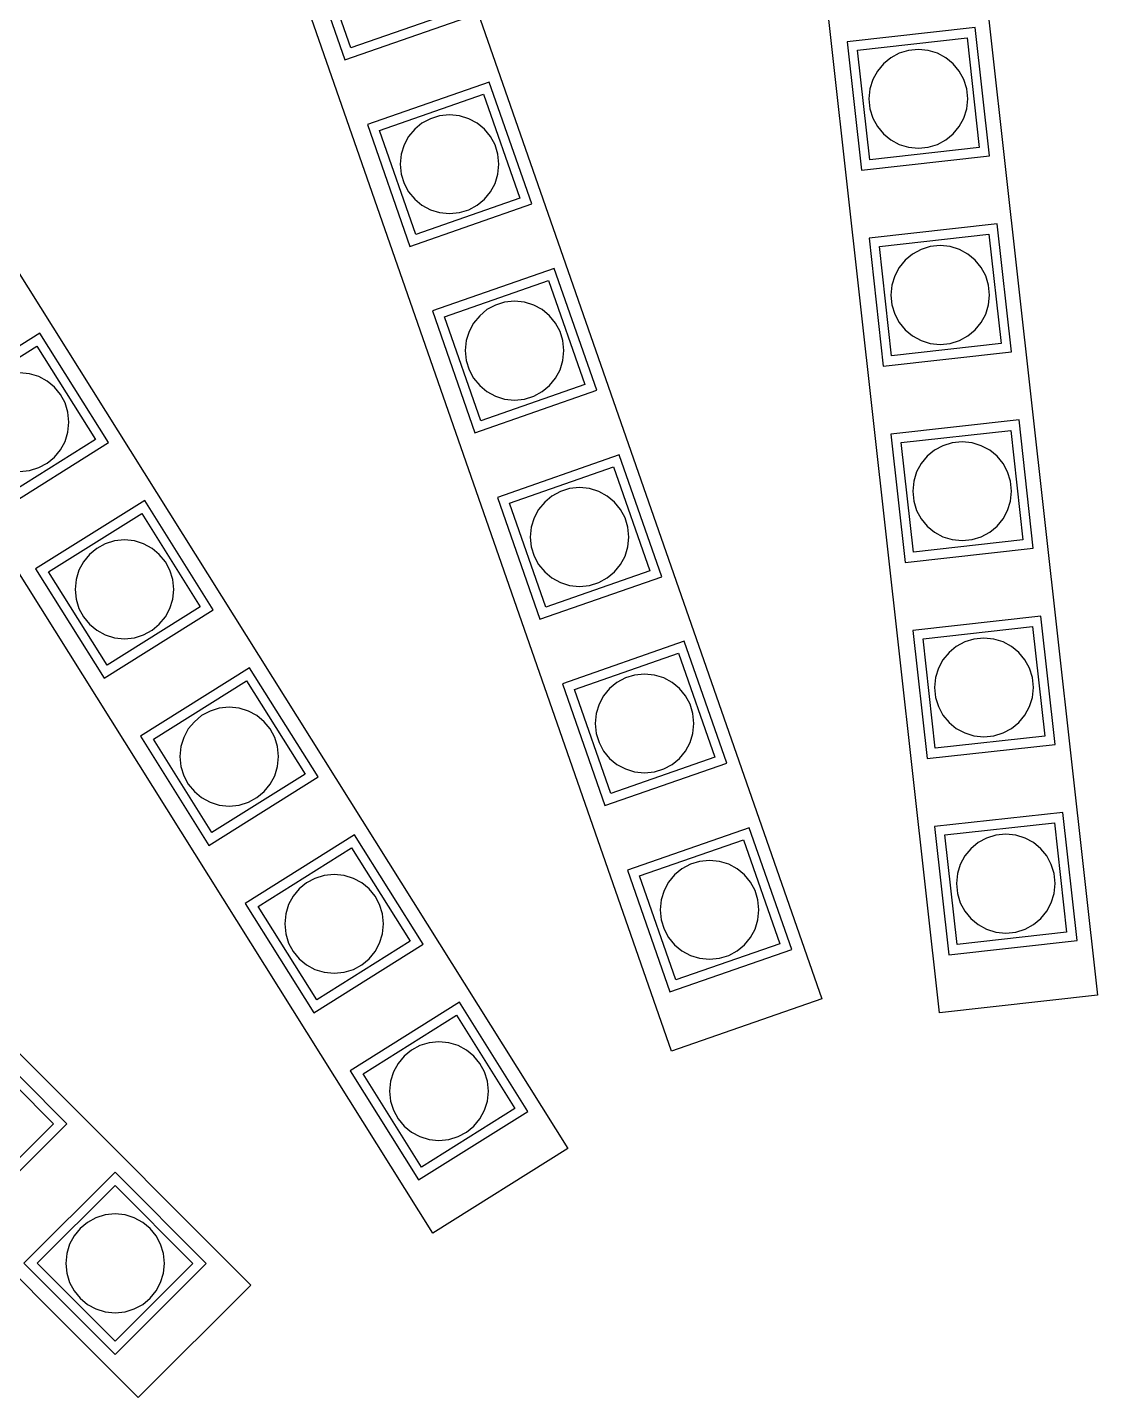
# Model space of a CAD drawing. Extents: x -1323 to 1705, y -706 to 926.
# Drawn here: x -513.1 to -399.2, y -37.6 to 108.1 of the extents above; entities that cross this region are included whole.
import ezdxf

# ---------------------------------------------------------------- set-up
doc = ezdxf.new("R2010")
doc.units = 0
doc.layers.add('CAMADA_1', color=7, linetype='CONTINUOUS')

msp = doc.modelspace()

# ---------------------------------------------------------------- linework, layer by layer
at = {"layer": 'CAMADA_1'}
for points in [[(-438.822, 257.269), (-438.4897, 254.2875), (-432.5266, 254.952), (-432.8589, 257.9335), (-427.4229, 258.5393), (-399.1899, 5.1913), (-416.0248, 3.3152), (-444.2579, 256.6632), (-438.822, 257.269)], [(-523.3188, 241.7298), (-522.3309, 238.8971), (-516.6656, 240.8729), (-517.6534, 243.7055), (-512.4889, 245.5067), (-428.5453, 4.8081), (-444.5398, -0.77), (-528.4834, 239.9286), (-523.3188, 241.7298)], [(-600.7089, 198.7435), (-599.115, 196.2019), (-594.0319, 199.3897), (-595.6258, 201.9313), (-590.9921, 204.8373), (-455.5539, -11.1229), (-469.9044, -20.1228), (-605.3426, 195.8374), (-600.7089, 198.7435)], [(-677.5372, 146.6288), (-675.4173, 144.506), (-671.1718, 148.7458), (-673.2917, 150.8685), (-669.4215, 154.7334), (-489.2909, -25.642), (-501.2769, -37.6117), (-681.4074, 142.7637), (-677.5372, 146.6288)], [(-470.832, 122.1559), (-483.7867, 117.638), (-479.2688, 104.6832), (-466.314, 109.2012), (-470.832, 122.1559)], [(-467.5875, 109.8161), (-478.6538, 105.9567), (-482.5132, 117.0231), (-471.4469, 120.8824), (-467.5875, 109.8161)], [(-412.202, 108.1256), (-425.8376, 106.6061), (-424.3181, 92.9705), (-410.6825, 94.4901), (-412.202, 108.1256)], [(-413.0851, 107.021), (-411.7871, 95.3732), (-423.435, 94.0751), (-424.733, 105.723), (-413.0851, 107.021)], [(-413.0049, 100.5481), (-413.1117, 101.6072), (-413.4179, 102.5936), (-413.9024, 103.4863), (-414.5441, 104.264), (-415.3218, 104.9057), (-416.2145, 105.3902), (-417.2009, 105.6964), (-418.26, 105.8032), (-419.3191, 105.6964), (-420.3055, 105.3902), (-421.1982, 104.9057), (-421.976, 104.264), (-422.6177, 103.4863), (-423.1022, 102.5936), (-423.4084, 101.6072), (-423.5152, 100.5481), (-423.4084, 99.489), (-423.1022, 98.5025), (-422.6177, 97.6099), (-421.976, 96.8321), (-421.1982, 96.1904), (-420.3056, 95.7059), (-419.3191, 95.3997), (-418.26, 95.2929), (-417.2009, 95.3997), (-416.2145, 95.7059), (-415.3218, 96.1904), (-414.5441, 96.8321), (-413.9024, 97.6098), (-413.4179, 98.5025), (-413.1117, 99.4889), (-413.0049, 100.548)], [(-463.9167, 102.3272), (-476.8715, 97.8092), (-472.3535, 84.8545), (-459.3987, 89.3724), (-463.9167, 102.3272)], [(-464.5316, 101.0537), (-460.6722, 89.9874), (-471.7386, 86.128), (-475.598, 97.1943), (-464.5316, 101.0537)], [(-462.88, 93.5908), (-462.9868, 94.6499), (-463.293, 95.6364), (-463.7775, 96.529), (-464.4192, 97.3068), (-465.1969, 97.9485), (-466.0896, 98.433), (-467.076, 98.7392), (-468.1351, 98.846), (-469.1942, 98.7392), (-470.1806, 98.433), (-471.0733, 97.9485), (-471.851, 97.3068), (-472.4927, 96.5291), (-472.9772, 95.6364), (-473.2834, 94.65), (-473.3902, 93.5909), (-473.2834, 92.5318), (-472.9772, 91.5453), (-472.4927, 90.6527), (-471.851, 89.8749), (-471.0733, 89.2332), (-470.1806, 88.7487), (-469.1942, 88.4425), (-468.1351, 88.3357), (-467.076, 88.4425), (-466.0896, 88.7487), (-465.1969, 89.2332), (-464.4192, 89.8749), (-463.7775, 90.6526), (-463.293, 91.5453), (-462.9868, 92.5317), (-462.88, 93.5908)], [(-409.8761, 87.2548), (-423.5118, 85.7353), (-421.9922, 72.0997), (-408.3566, 73.6193), (-409.8761, 87.2548)], [(-410.7592, 86.1502), (-409.4612, 74.5024), (-421.1091, 73.2043), (-422.4072, 84.8522), (-410.7592, 86.1502)], [(-410.6791, 79.6772), (-410.7859, 80.7363), (-411.0921, 81.7228), (-411.5766, 82.6154), (-412.2183, 83.3932), (-412.996, 84.0349), (-413.8887, 84.5194), (-414.8751, 84.8256), (-415.9342, 84.9324), (-416.9933, 84.8256), (-417.9797, 84.5194), (-418.8724, 84.0349), (-419.6501, 83.3932), (-420.2918, 82.6155), (-420.7763, 81.7228), (-421.0825, 80.7364), (-421.1893, 79.6773), (-421.0825, 78.6182), (-420.7763, 77.6317), (-420.2918, 76.7391), (-419.6501, 75.9613), (-418.8724, 75.3196), (-417.9797, 74.8351), (-416.9933, 74.5289), (-415.9342, 74.4221), (-414.8751, 74.5289), (-413.8887, 74.8351), (-412.996, 75.3196), (-412.2183, 75.9613), (-411.5766, 76.739), (-411.0921, 77.6317), (-410.7859, 78.6181), (-410.6791, 79.6772)], [(-457.0014, 82.4984), (-469.9562, 77.9805), (-465.4382, 65.0257), (-452.4834, 69.5437), (-457.0014, 82.4984)], [(-457.6163, 81.2249), (-453.757, 70.1586), (-464.8233, 66.2992), (-468.6827, 77.3655), (-457.6163, 81.2249)], [(-455.9647, 73.7621), (-456.0715, 74.8212), (-456.3777, 75.8076), (-456.8622, 76.7003), (-457.5039, 77.478), (-458.2816, 78.1197), (-459.1743, 78.6042), (-460.1607, 78.9104), (-461.2198, 79.0172), (-462.2789, 78.9104), (-463.2653, 78.6042), (-464.158, 78.1197), (-464.9357, 77.478), (-465.5774, 76.7003), (-466.0619, 75.8076), (-466.3681, 74.8212), (-466.4749, 73.7621), (-466.3682, 72.703), (-466.062, 71.7166), (-465.5775, 70.8239), (-464.9358, 70.0462), (-464.158, 69.4045), (-463.2654, 68.92), (-462.2789, 68.6138), (-461.2198, 68.507), (-460.1607, 68.6138), (-459.1743, 68.92), (-458.2816, 69.4045), (-457.5039, 70.0462), (-456.8622, 70.8239), (-456.3777, 71.7165), (-456.0715, 72.703), (-455.9647, 73.7621)], [(-511.7268, 75.6123), (-523.3501, 68.3229), (-516.0606, 56.6995), (-504.4372, 63.9891), (-511.7268, 75.6123)], [(-512.0426, 74.2339), (-505.8157, 64.305), (-515.7447, 58.0779), (-521.9716, 68.007), (-512.0426, 74.2339)], [(-407.5503, 66.384), (-421.1859, 64.8645), (-419.6664, 51.2289), (-406.0308, 52.7485), (-407.5503, 66.384)], [(-408.4334, 65.2794), (-407.1354, 53.6316), (-418.7833, 52.3335), (-420.0814, 63.9814), (-408.4334, 65.2794)], [(-408.3532, 58.8064), (-408.46, 59.8655), (-408.7662, 60.852), (-409.2507, 61.7446), (-409.8924, 62.5224), (-410.6701, 63.1641), (-411.5628, 63.6486), (-412.5492, 63.9548), (-413.6083, 64.0616), (-414.6674, 63.9548), (-415.6539, 63.6486), (-416.5465, 63.1641), (-417.3243, 62.5224), (-417.966, 61.7447), (-418.4505, 60.852), (-418.7567, 59.8656), (-418.8635, 58.8065), (-418.7567, 57.7474), (-418.4505, 56.7609), (-417.966, 55.8683), (-417.3243, 55.0905), (-416.5466, 54.4488), (-415.6539, 53.9643), (-414.6675, 53.6581), (-413.6084, 53.5513), (-412.5493, 53.6581), (-411.5628, 53.9643), (-410.6702, 54.4488), (-409.8924, 55.0905), (-409.2507, 55.8682), (-408.7662, 56.7609), (-408.46, 57.7473), (-408.3532, 58.8064)], [(-450.0862, 62.6698), (-463.0409, 58.1517), (-458.523, 45.197), (-445.5681, 49.7149), (-450.0862, 62.6698)], [(-450.701, 61.3963), (-446.8417, 50.3299), (-457.908, 46.4705), (-461.7674, 57.5369), (-450.701, 61.3963)], [(-449.0494, 53.9334), (-449.1562, 54.9925), (-449.4624, 55.9789), (-449.9469, 56.8716), (-450.5886, 57.6493), (-451.3663, 58.291), (-452.259, 58.7755), (-453.2454, 59.0817), (-454.3045, 59.1885), (-455.3636, 59.0817), (-456.3501, 58.7755), (-457.2427, 58.291), (-458.0205, 57.6493), (-458.6622, 56.8716), (-459.1467, 55.9789), (-459.4529, 54.9925), (-459.5597, 53.9334), (-459.4529, 52.8743), (-459.1467, 51.8878), (-458.6622, 50.9952), (-458.0205, 50.2174), (-457.2428, 49.5757), (-456.3501, 49.0912), (-455.3637, 48.785), (-454.3046, 48.6782), (-453.2455, 48.785), (-452.259, 49.0912), (-451.3664, 49.5757), (-450.5886, 50.2174), (-449.9469, 50.9951), (-449.4624, 51.8878), (-449.1562, 52.8742), (-449.0494, 53.9333)], [(-500.5694, 57.8215), (-512.1927, 50.532), (-504.9032, 38.9087), (-493.2799, 46.1983), (-500.5694, 57.8215)], [(-500.8852, 56.4431), (-494.6583, 46.514), (-504.5873, 40.2872), (-510.8142, 50.2162), (-500.8852, 56.4431)], [(-497.4811, 48.3651), (-497.5879, 49.4242), (-497.8941, 50.4107), (-498.3786, 51.3033), (-499.0203, 52.0811), (-499.7981, 52.7228), (-500.6907, 53.2073), (-501.6772, 53.5135), (-502.7363, 53.6203), (-503.7954, 53.5135), (-504.7818, 53.2073), (-505.6745, 52.7228), (-506.4522, 52.0811), (-507.0939, 51.3034), (-507.5784, 50.4107), (-507.8846, 49.4243), (-507.9914, 48.3652), (-507.8846, 47.3061), (-507.5784, 46.3196), (-507.0939, 45.427), (-506.4522, 44.6492), (-505.6745, 44.0075), (-504.7818, 43.523), (-503.7954, 43.2168), (-502.7363, 43.11), (-501.6772, 43.2168), (-500.6908, 43.523), (-499.7981, 44.0075), (-499.0204, 44.6492), (-498.3787, 45.4269), (-497.8941, 46.3196), (-497.5879, 47.306), (-497.4811, 48.3651)], [(-405.2245, 45.5132), (-418.8601, 43.9937), (-417.3406, 30.3581), (-403.7049, 31.8777), (-405.2245, 45.5132)], [(-404.8095, 32.7608), (-416.4575, 31.4627), (-417.7555, 43.1106), (-406.1076, 44.4086), (-404.8095, 32.7608)], [(-443.1709, 42.841), (-456.1257, 38.3231), (-451.6077, 25.3682), (-438.6529, 29.8863), (-443.1709, 42.841)], [(-406.0274, 37.9356), (-406.1342, 38.9947), (-406.4404, 39.9812), (-406.9249, 40.8738), (-407.5666, 41.6516), (-408.3443, 42.2933), (-409.237, 42.7778), (-410.2234, 43.084), (-411.2825, 43.1908), (-412.3416, 43.084), (-413.328, 42.7778), (-414.2207, 42.2933), (-414.9984, 41.6516), (-415.6401, 40.8739), (-416.1247, 39.9812), (-416.4309, 38.9948), (-416.5377, 37.9357), (-416.4309, 36.8766), (-416.1247, 35.8901), (-415.6402, 34.9975), (-414.9985, 34.2197), (-414.2207, 33.578), (-413.3281, 33.0935), (-412.3416, 32.7873), (-411.2825, 32.6805), (-410.2234, 32.7873), (-409.237, 33.0935), (-408.3443, 33.578), (-407.5666, 34.2197), (-406.9249, 34.9974), (-406.4404, 35.8901), (-406.1342, 36.8765), (-406.0274, 37.9356)], [(-443.7858, 41.5675), (-439.9264, 30.5011), (-450.9927, 26.6417), (-454.8521, 37.7081), (-443.7858, 41.5675)], [(-489.412, 40.0307), (-501.0353, 32.7412), (-493.7458, 21.1179), (-482.1225, 28.4075), (-489.412, 40.0307)], [(-442.1341, 34.1046), (-442.2409, 35.1637), (-442.5471, 36.1501), (-443.0316, 37.0428), (-443.6733, 37.8206), (-444.4511, 38.4623), (-445.3437, 38.9468), (-446.3302, 39.253), (-447.3893, 39.3598), (-448.4484, 39.253), (-449.4348, 38.9468), (-450.3275, 38.4623), (-451.1052, 37.8206), (-451.7469, 37.0428), (-452.2314, 36.1502), (-452.5376, 35.1637), (-452.6444, 34.1046), (-452.5376, 33.0455), (-452.2314, 32.0591), (-451.7469, 31.1664), (-451.1052, 30.3887), (-450.3275, 29.747), (-449.4348, 29.2625), (-448.4484, 28.9563), (-447.3893, 28.8495), (-446.3302, 28.9563), (-445.3438, 29.2625), (-444.4511, 29.747), (-443.6733, 30.3887), (-443.0316, 31.1664), (-442.5471, 32.0591), (-442.2409, 33.0455), (-442.1341, 34.1046)], [(-489.7278, 38.6523), (-483.5009, 28.7233), (-493.4299, 22.4964), (-499.6568, 32.4254), (-489.7278, 38.6523)], [(-486.3237, 30.5743), (-486.4305, 31.6334), (-486.7367, 32.6199), (-487.2212, 33.5125), (-487.8629, 34.2903), (-488.6407, 34.932), (-489.5333, 35.4165), (-490.5198, 35.7227), (-491.5789, 35.8295), (-492.638, 35.7227), (-493.6244, 35.4165), (-494.5171, 34.932), (-495.2948, 34.2903), (-495.9365, 33.5126), (-496.421, 32.6199), (-496.7272, 31.6335), (-496.834, 30.5744), (-496.7272, 29.5153), (-496.421, 28.5288), (-495.9365, 27.6362), (-495.2948, 26.8584), (-494.5171, 26.2167), (-493.6244, 25.7322), (-492.638, 25.426), (-491.5789, 25.3192), (-490.5198, 25.426), (-489.5334, 25.7322), (-488.6407, 26.2167), (-487.863, 26.8584), (-487.2213, 27.6361), (-486.7367, 28.5288), (-486.4305, 29.5152), (-486.3237, 30.5743)], [(-402.8986, 24.6424), (-416.5343, 23.1229), (-415.0147, 9.4873), (-401.3791, 11.0068), (-402.8986, 24.6424)], [(-403.7818, 23.5378), (-402.4837, 11.8899), (-414.1316, 10.5919), (-415.4296, 22.2398), (-403.7818, 23.5378)], [(-478.2546, 22.2399), (-489.8779, 14.9504), (-482.5884, 3.3271), (-470.9651, 10.6167), (-478.2546, 22.2399)], [(-436.2556, 23.0123), (-449.2104, 18.4943), (-444.6924, 5.5395), (-431.7376, 10.0575), (-436.2556, 23.0123)], [(-403.7015, 17.0648), (-403.8083, 18.1239), (-404.1145, 19.1104), (-404.599, 20.003), (-405.2407, 20.7808), (-406.0185, 21.4225), (-406.9111, 21.907), (-407.8976, 22.2132), (-408.9567, 22.32), (-410.0158, 22.2132), (-411.0022, 21.907), (-411.8949, 21.4225), (-412.6726, 20.7808), (-413.3143, 20.003), (-413.7988, 19.1104), (-414.105, 18.1239), (-414.2118, 17.0648), (-414.105, 16.0057), (-413.7988, 15.0193), (-413.3143, 14.1266), (-412.6726, 13.3489), (-411.8949, 12.7072), (-411.0022, 12.2227), (-410.0158, 11.9165), (-408.9567, 11.8097), (-407.8976, 11.9165), (-406.9112, 12.2227), (-406.0185, 12.7072), (-405.2408, 13.3489), (-404.5991, 14.1266), (-404.1145, 15.0193), (-403.8083, 16.0057), (-403.7015, 17.0648)], [(-478.5704, 20.8615), (-472.3435, 10.9325), (-482.2725, 4.7056), (-488.4994, 14.6346), (-478.5704, 20.8615)], [(-436.8705, 21.7388), (-433.0112, 10.6723), (-444.0775, 6.813), (-447.9369, 17.8794), (-436.8705, 21.7388)], [(-435.2189, 14.2759), (-435.3257, 15.335), (-435.6319, 16.3214), (-436.1164, 17.2141), (-436.7581, 17.9918), (-437.5358, 18.6335), (-438.4285, 19.118), (-439.4149, 19.4242), (-440.474, 19.531), (-441.5331, 19.4242), (-442.5195, 19.118), (-443.4122, 18.6335), (-444.1899, 17.9918), (-444.8316, 17.2141), (-445.3161, 16.3214), (-445.6223, 15.335), (-445.7291, 14.2759), (-445.6223, 13.2168), (-445.3161, 12.2304), (-444.8316, 11.3377), (-444.1899, 10.56), (-443.4122, 9.9183), (-442.5195, 9.4337), (-441.5331, 9.1275), (-440.474, 9.0207), (-439.4149, 9.1275), (-438.4285, 9.4337), (-437.5358, 9.9182), (-436.7581, 10.5599), (-436.1164, 11.3377), (-435.6319, 12.2303), (-435.3257, 13.2168), (-435.2189, 14.2759)], [(-475.1664, 12.7835), (-475.2732, 13.8426), (-475.5794, 14.8291), (-476.0639, 15.7217), (-476.7056, 16.4995), (-477.4833, 17.1412), (-478.376, 17.6257), (-479.3624, 17.9319), (-480.4215, 18.0387), (-481.4806, 17.9319), (-482.467, 17.6257), (-483.3597, 17.1412), (-484.1374, 16.4995), (-484.7791, 15.7218), (-485.2636, 14.8291), (-485.5698, 13.8427), (-485.6766, 12.7836), (-485.5698, 11.7245), (-485.2636, 10.738), (-484.7791, 9.8454), (-484.1374, 9.0676), (-483.3597, 8.4259), (-482.467, 7.9414), (-481.4806, 7.6352), (-480.4215, 7.5284), (-479.3624, 7.6352), (-478.376, 7.9414), (-477.4833, 8.4259), (-476.7056, 9.0676), (-476.0639, 9.8453), (-475.5794, 10.738), (-475.2732, 11.7244), (-475.1664, 12.7835)], [(-467.0972, 4.4491), (-478.7205, -2.8403), (-471.431, -14.4636), (-459.8077, -7.1742), (-467.0972, 4.4491)], [(-467.413, 3.0707), (-461.1861, -6.8583), (-471.1152, -13.0852), (-477.342, -3.1562), (-467.413, 3.0707)], [(-518.5583, 1.227), (-528.2664, -8.468), (-518.5715, -18.1761), (-508.8634, -8.4811), (-518.5583, 1.227)], [(-464.009, -5.0073), (-464.1158, -3.9482), (-464.422, -2.9617), (-464.9065, -2.0691), (-465.5482, -1.2913), (-466.3259, -0.6496), (-467.2186, -0.1651), (-468.205, 0.1411), (-469.2641, 0.2479), (-470.3232, 0.1411), (-471.3096, -0.1651), (-472.2023, -0.6496), (-472.98, -1.2913), (-473.6217, -2.069), (-474.1062, -2.9617), (-474.4124, -3.9481), (-474.5192, -5.0072), (-474.4124, -6.0663), (-474.1062, -7.0528), (-473.6217, -7.9454), (-472.98, -8.7232), (-472.2023, -9.3649), (-471.3096, -9.8494), (-470.3232, -10.1556), (-469.2641, -10.2624), (-468.205, -10.1556), (-467.2186, -9.8494), (-466.3259, -9.3649), (-465.5482, -8.7232), (-464.9065, -7.9455), (-464.422, -7.0528), (-464.1158, -6.0664), (-464.009, -5.0073)], [(-518.5593, -0.1873), (-510.2776, -8.4802), (-518.5705, -16.7619), (-526.8522, -8.4689), (-518.5593, -0.1873)], [(-503.7192, -13.6324), (-513.4273, -23.3273), (-503.7324, -33.0354), (-494.0243, -23.3405), (-503.7192, -13.6324)], [(-503.7201, -15.0466), (-495.4384, -23.3396), (-503.7314, -31.6212), (-512.0131, -23.3283), (-503.7201, -15.0466)], [(-498.4706, -23.3339), (-498.5774, -22.2748), (-498.8836, -21.2884), (-499.3681, -20.3957), (-500.0098, -19.618), (-500.7875, -18.9763), (-501.6802, -18.4918), (-502.6666, -18.1856), (-503.7257, -18.0788), (-504.7848, -18.1856), (-505.7713, -18.4918), (-506.6639, -18.9763), (-507.4417, -19.618), (-508.0834, -20.3957), (-508.5679, -21.2884), (-508.8741, -22.2748), (-508.9809, -23.3339), (-508.8741, -24.393), (-508.5679, -25.3794), (-508.0834, -26.2721), (-507.4417, -27.0498), (-506.664, -27.6915), (-505.7713, -28.176), (-504.7849, -28.4822), (-503.7258, -28.589), (-502.6667, -28.4822), (-501.6802, -28.176), (-500.7876, -27.6915), (-500.0098, -27.0499), (-499.3681, -26.2721), (-498.8836, -25.3795), (-498.5774, -24.393), (-498.4706, -23.3339)]]:
    msp.add_lwpolyline(points, close=True, dxfattribs=at)
msp.add_lwpolyline([(-513.8937, 60.9008), (-512.8346, 61.0076), (-511.8482, 61.3138), (-510.9555, 61.7983), (-510.1778, 62.44), (-509.5361, 63.2177), (-509.0515, 64.1104), (-508.7453, 65.0968), (-508.6385, 66.1559), (-508.6385, 66.1559), (-508.7453, 67.215), (-509.0515, 68.2015), (-509.536, 69.0941), (-510.1777, 69.8719), (-510.9555, 70.5136), (-511.8481, 70.9981), (-512.8346, 71.3043), (-513.8937, 71.4111)], dxfattribs=at)

doc.saveas('drawing.dxf')
